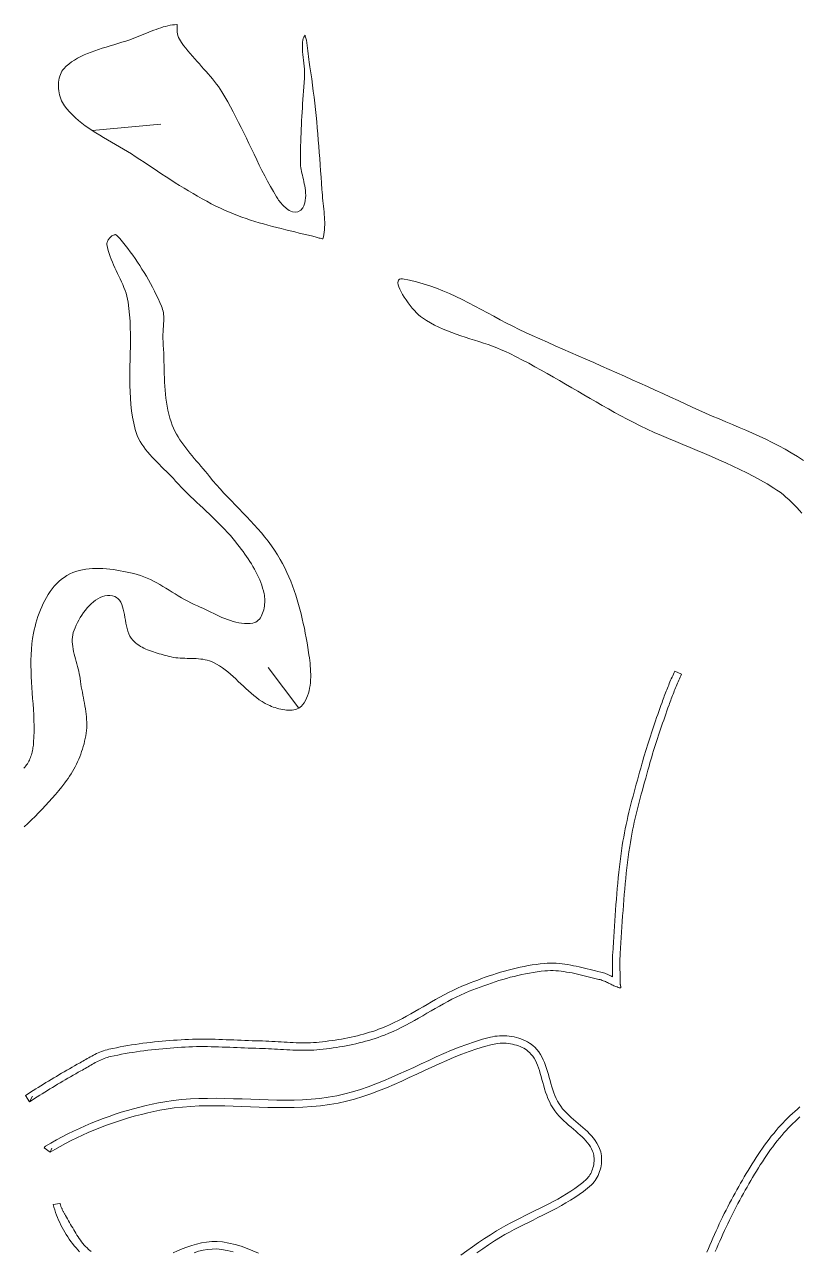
# Model space of a CAD drawing. Header units: inches. Extents: x -12 to 23, y -13.2 to 21.7.
# Drawn here: x -1.18 to 2.06, y 6.29 to 11.42 of the extents above; entities that cross this region are included whole.
import ezdxf

# ---------------------------------------------------------------- set-up
doc = ezdxf.new("R2010")
doc.units = ezdxf.units.IN
doc.header["$MEASUREMENT"] = 0
doc.layers.get('0').update_dxf_attribs({"lineweight": 0})

msp = doc.modelspace()

# ---------------------------------------------------------------- linework, layer by layer
at = {"color": 30, "linetype": 'Continuous', "lineweight": 0, "true_color": 0xff7e00}
for p, q in [((-0.8958, 10.9807), (-0.6093, 11.0082)), ((-0.0327, 8.5655), (-0.16, 8.735))]:
    msp.add_line(p, q, dxfattribs=at)
at = {"color": 7, "linetype": 'Continuous', "lineweight": 0}
msp.add_lwpolyline([(-1.0372, 11.1749), (-1.0373, 11.1659), (-1.0369, 11.1568), (-1.0359, 11.1477), (-1.0345, 11.1387), (-1.0326, 11.1299), (-1.0302, 11.1213), (-1.0274, 11.113), (-1.0242, 11.1052), (-1.0206, 11.0978), (-1.0167, 11.091), (-1.0124, 11.0847), (-1.0021, 11.0714), (-0.9909, 11.0586), (-0.9791, 11.0463), (-0.9666, 11.0344), (-0.9535, 11.023), (-0.9399, 11.012), (-0.9257, 11.0013), (-0.911, 10.9909), (-0.8959, 10.9807), (-0.8804, 10.9708), (-0.8646, 10.961), (-0.8485, 10.9513), (-0.8321, 10.9418), (-0.8157, 10.9322), (-0.7991, 10.9227), (-0.7824, 10.913), (-0.7657, 10.9033), (-0.7491, 10.8933), (-0.7326, 10.8832), (-0.7164, 10.8728), (-0.6976, 10.8605), (-0.6791, 10.8482), (-0.6605, 10.8359), (-0.642, 10.8236), (-0.6235, 10.8113), (-0.605, 10.7991), (-0.5865, 10.787), (-0.5679, 10.7749), (-0.5494, 10.763), (-0.5308, 10.7513), (-0.5121, 10.7397), (-0.4934, 10.7283), (-0.4746, 10.7171), (-0.4558, 10.7062), (-0.4368, 10.6955), (-0.4177, 10.6851), (-0.3985, 10.675), (-0.3792, 10.6653), (-0.3598, 10.6559), (-0.3402, 10.6468), (-0.323, 10.6393), (-0.3057, 10.6322), (-0.2882, 10.6254), (-0.2706, 10.6189), (-0.2527, 10.6127), (-0.2348, 10.6068), (-0.2167, 10.6011), (-0.1985, 10.5956), (-0.1801, 10.5903), (-0.1617, 10.5852), (-0.1432, 10.5802), (-0.1245, 10.5754), (-0.1058, 10.5707), (-0.0871, 10.5661), (-0.0682, 10.5615), (-0.0493, 10.557), (-0.0305, 10.5525), (-0.0115, 10.5479), (0.0074, 10.5434), (0.0265, 10.5387), (0.0308, 10.5376), (0.0353, 10.5364), (0.0398, 10.5351), (0.0442, 10.5338), (0.0485, 10.5326), (0.0528, 10.5314), (0.0569, 10.5303), (0.0609, 10.5294), (0.0645, 10.5286), (0.0678, 10.5281), (0.0683, 10.528), (0.0705, 10.537), (0.0723, 10.5466), (0.0737, 10.5564), (0.0747, 10.5664), (0.0754, 10.5766), (0.0757, 10.587), (0.0756, 10.5976), (0.0753, 10.6083), (0.0748, 10.6193), (0.074, 10.6303), (0.0731, 10.6415), (0.072, 10.6528), (0.0708, 10.6642), (0.0695, 10.6758), (0.0682, 10.6873), (0.067, 10.699), (0.0658, 10.7108), (0.0647, 10.7226), (0.0638, 10.7344), (0.0621, 10.7604), (0.0603, 10.7862), (0.0585, 10.8121), (0.0567, 10.8379), (0.0549, 10.8637), (0.0529, 10.8895), (0.051, 10.9152), (0.0489, 10.941), (0.0468, 10.9667), (0.0445, 10.9924), (0.0421, 11.018), (0.0396, 11.0436), (0.037, 11.0692), (0.0342, 11.0948), (0.0312, 11.1203), (0.0281, 11.1458), (0.0247, 11.1712), (0.0212, 11.1966), (0.0174, 11.222), (0.0134, 11.2476), (0.012, 11.2571), (0.0107, 11.2676), (0.0095, 11.2787), (0.0082, 11.2901), (0.007, 11.3019), (0.0057, 11.3138), (0.0043, 11.3255), (0.0027, 11.3371), (0.0009, 11.3481), (-0.001, 11.3584), (-0.0031, 11.3677), (-0.0054, 11.3758), (-0.0066, 11.3794), (-0.0093, 11.3757), (-0.0117, 11.371), (-0.0138, 11.3653), (-0.0155, 11.3585), (-0.0167, 11.3506), (-0.0173, 11.3417), (-0.0175, 11.332), (-0.0172, 11.3216), (-0.0165, 11.3105), (-0.0154, 11.299), (-0.0142, 11.2871), (-0.0129, 11.2749), (-0.0115, 11.2625), (-0.0103, 11.25), (-0.0093, 11.2373), (-0.0086, 11.2246), (-0.0085, 11.2119), (-0.009, 11.1997), (-0.0104, 11.1815), (-0.0117, 11.1638), (-0.013, 11.1462), (-0.0142, 11.1285), (-0.0154, 11.1108), (-0.0166, 11.0931), (-0.0177, 11.0755), (-0.0188, 11.0578), (-0.0198, 11.0402), (-0.0208, 11.0225), (-0.0217, 11.0049), (-0.0225, 10.9873), (-0.0233, 10.9697), (-0.0239, 10.952), (-0.0245, 10.9344), (-0.025, 10.9168), (-0.0254, 10.8993), (-0.0257, 10.8817), (-0.0258, 10.8641), (-0.0259, 10.847), (-0.0257, 10.8398), (-0.0251, 10.8328), (-0.0242, 10.8255), (-0.0229, 10.8179), (-0.0214, 10.8101), (-0.0196, 10.8021), (-0.0177, 10.7938), (-0.0157, 10.7854), (-0.0136, 10.7767), (-0.0115, 10.7678), (-0.0095, 10.7587), (-0.0077, 10.7494), (-0.0061, 10.7399), (-0.0049, 10.7302), (-0.0041, 10.7202), (-0.0039, 10.71), (-0.0043, 10.6996), (-0.0054, 10.689), (-0.0075, 10.6783), (-0.0109, 10.6665), (-0.0153, 10.6571), (-0.024, 10.6474), (-0.0361, 10.6411), (-0.0484, 10.6395), (-0.0584, 10.641), (-0.0664, 10.6437), (-0.0729, 10.6471), (-0.0786, 10.6507), (-0.0838, 10.6546), (-0.0887, 10.6587), (-0.0933, 10.663), (-0.0978, 10.6675), (-0.1021, 10.672), (-0.1062, 10.6766), (-0.1102, 10.6813), (-0.1139, 10.6859), (-0.1174, 10.6905), (-0.1206, 10.695), (-0.1236, 10.6994), (-0.1262, 10.7036), (-0.139, 10.7256), (-0.1514, 10.7476), (-0.1634, 10.7698), (-0.1751, 10.792), (-0.1865, 10.8144), (-0.1977, 10.8368), (-0.2087, 10.8592), (-0.2195, 10.8817), (-0.2303, 10.9041), (-0.241, 10.9265), (-0.2517, 10.9488), (-0.2624, 10.971), (-0.2732, 10.9932), (-0.2841, 11.0151), (-0.2952, 11.037), (-0.3064, 11.0586), (-0.3179, 11.0801), (-0.3297, 11.1013), (-0.3418, 11.1222), (-0.3542, 11.1428), (-0.3613, 11.1539), (-0.3687, 11.1648), (-0.3765, 11.1755), (-0.3847, 11.1861), (-0.3931, 11.1966), (-0.4018, 11.2071), (-0.4108, 11.2175), (-0.4199, 11.2279), (-0.4293, 11.2383), (-0.4387, 11.2488), (-0.4482, 11.2593), (-0.4578, 11.27), (-0.4674, 11.2807), (-0.477, 11.2916), (-0.4864, 11.3027), (-0.4958, 11.314), (-0.505, 11.3255), (-0.514, 11.3373), (-0.5228, 11.3495), (-0.5319, 11.3629), (-0.5357, 11.3699), (-0.5385, 11.3778), (-0.5402, 11.3853), (-0.541, 11.3923), (-0.5414, 11.3989), (-0.5415, 11.4051), (-0.5413, 11.4109), (-0.541, 11.4164), (-0.5407, 11.4215), (-0.5406, 11.4243), (-0.5426, 11.4243), (-0.5519, 11.4237), (-0.5612, 11.4226), (-0.5706, 11.4211), (-0.5801, 11.4191), (-0.5898, 11.4168), (-0.5995, 11.4141), (-0.6093, 11.4111), (-0.6192, 11.4078), (-0.6291, 11.4042), (-0.6392, 11.4004), (-0.6493, 11.3964), (-0.6595, 11.3923), (-0.6698, 11.388), (-0.6802, 11.3837), (-0.6906, 11.3794), (-0.7011, 11.3751), (-0.7117, 11.3709), (-0.7224, 11.3667), (-0.7388, 11.3608), (-0.7554, 11.3552), (-0.772, 11.3499), (-0.7887, 11.3448), (-0.8053, 11.3399), (-0.8218, 11.335), (-0.8382, 11.3301), (-0.8544, 11.3251), (-0.8703, 11.32), (-0.8859, 11.3148), (-0.9012, 11.3092), (-0.9161, 11.3034), (-0.9305, 11.2972), (-0.9443, 11.2906), (-0.9577, 11.2835), (-0.9704, 11.276), (-0.9825, 11.2678), (-0.9939, 11.2591), (-1.0046, 11.2497), (-1.0146, 11.2397), (-1.0189, 11.2345), (-1.0227, 11.2288), (-1.0262, 11.2226), (-1.0292, 11.2157), (-1.0318, 11.2084), (-1.0339, 11.2005), (-1.0355, 11.1923), (-1.0366, 11.1837), (-1.0372, 11.1749)], close=True, dxfattribs=at)
at = {"color": 7, "linetype": 'Continuous', "lineweight": 0, "flags": 128}
for points in [[(-1.1802, 8.0687), (-1.165, 8.0832), (-1.1499, 8.0978), (-1.135, 8.1125), (-1.1202, 8.1274), (-1.1057, 8.1425), (-1.0913, 8.1578), (-1.0772, 8.1732), (-1.0633, 8.1889), (-1.0496, 8.2047), (-1.0362, 8.2208), (-1.0231, 8.2371), (-1.0102, 8.2536), (-1.0035, 8.2626), (-0.9969, 8.2719), (-0.9906, 8.2813), (-0.9845, 8.2909), (-0.9786, 8.3007), (-0.973, 8.3106), (-0.9676, 8.3206), (-0.9624, 8.3308), (-0.9575, 8.3412), (-0.9528, 8.3516), (-0.9484, 8.3622), (-0.9442, 8.3729), (-0.9404, 8.3836), (-0.9368, 8.3944), (-0.9335, 8.4054), (-0.9305, 8.4163), (-0.9278, 8.4274), (-0.9254, 8.4384), (-0.9233, 8.4495), (-0.9215, 8.4607), (-0.9201, 8.472), (-0.9193, 8.4834), (-0.9189, 8.4948), (-0.919, 8.5062), (-0.9195, 8.5176), (-0.9204, 8.529), (-0.9216, 8.5404), (-0.9231, 8.5518), (-0.9248, 8.5633), (-0.9267, 8.5747), (-0.9287, 8.5861), (-0.9309, 8.5975), (-0.9331, 8.609), (-0.9353, 8.6204), (-0.9375, 8.6318), (-0.9397, 8.6433), (-0.9417, 8.6547), (-0.9436, 8.6661), (-0.9454, 8.6775), (-0.9468, 8.6889), (-0.9483, 8.6991), (-0.9501, 8.7093), (-0.9524, 8.7196), (-0.9549, 8.7299), (-0.9576, 8.7402), (-0.9605, 8.7506), (-0.9634, 8.7609), (-0.9663, 8.7713), (-0.9691, 8.7816), (-0.9718, 8.7919), (-0.9742, 8.8022), (-0.9763, 8.8124), (-0.9779, 8.8226), (-0.9791, 8.8328), (-0.9798, 8.8428), (-0.9798, 8.8528), (-0.9792, 8.8627), (-0.9777, 8.8725), (-0.9754, 8.8822), (-0.9722, 8.8918), (-0.968, 8.902), (-0.9633, 8.9124), (-0.958, 8.923), (-0.9523, 8.9336), (-0.946, 8.9442), (-0.9394, 8.9546), (-0.9323, 8.9649), (-0.9248, 8.9748), (-0.9169, 8.9843), (-0.9086, 8.9933), (-0.9001, 9.0017), (-0.8912, 9.0094), (-0.882, 9.0164), (-0.8726, 9.0225), (-0.8629, 9.0276), (-0.853, 9.0317), (-0.8429, 9.0346), (-0.8326, 9.0362), (-0.8221, 9.0366), (-0.8116, 9.0355), (-0.8022, 9.0329), (-0.7942, 9.0288), (-0.7873, 9.0233), (-0.7815, 9.0165), (-0.7766, 9.0085), (-0.7725, 8.9996), (-0.7691, 8.9898), (-0.7662, 8.9794), (-0.7638, 8.9683), (-0.7616, 8.9568), (-0.7595, 8.9451), (-0.7575, 8.9331), (-0.7554, 8.9212), (-0.7531, 8.9095), (-0.7504, 8.8979), (-0.7472, 8.8869), (-0.7434, 8.8763), (-0.7389, 8.8665), (-0.7335, 8.8575), (-0.727, 8.8495), (-0.7212, 8.8436), (-0.715, 8.8382), (-0.7086, 8.8331), (-0.7018, 8.8283), (-0.6948, 8.8239), (-0.6876, 8.8198), (-0.6802, 8.816), (-0.6725, 8.8124), (-0.6648, 8.8091), (-0.6568, 8.806), (-0.6488, 8.8031), (-0.6407, 8.8004), (-0.6325, 8.7978), (-0.6242, 8.7953), (-0.6159, 8.793), (-0.6076, 8.7907), (-0.5994, 8.7885), (-0.5911, 8.7863), (-0.583, 8.7841), (-0.5749, 8.7819), (-0.5658, 8.7797), (-0.5565, 8.7779), (-0.5472, 8.7765), (-0.5378, 8.7755), (-0.5283, 8.7748), (-0.5187, 8.7743), (-0.5092, 8.774), (-0.4996, 8.7737), (-0.49, 8.7735), (-0.4804, 8.7733), (-0.4708, 8.773), (-0.4613, 8.7726), (-0.4518, 8.7719), (-0.4425, 8.771), (-0.4332, 8.7698), (-0.4241, 8.7681), (-0.415, 8.7661), (-0.4062, 8.7635), (-0.3975, 8.7603), (-0.3889, 8.7565), (-0.3762, 8.7498), (-0.3639, 8.7424), (-0.3519, 8.7343), (-0.3403, 8.7258), (-0.329, 8.7167), (-0.3179, 8.7073), (-0.307, 8.6976), (-0.2962, 8.6877), (-0.2856, 8.6776), (-0.275, 8.6674), (-0.2644, 8.6573), (-0.2537, 8.6472), (-0.2429, 8.6373), (-0.232, 8.6277), (-0.2209, 8.6183), (-0.2095, 8.6094), (-0.1979, 8.6009), (-0.1859, 8.5929), (-0.1735, 8.5856), (-0.1607, 8.579), (-0.154, 8.576), (-0.147, 8.573), (-0.1396, 8.5701), (-0.132, 8.5675), (-0.1241, 8.565), (-0.1161, 8.5627), (-0.108, 8.5608), (-0.0998, 8.5592), (-0.0917, 8.5579), (-0.0836, 8.557), (-0.0756, 8.5566), (-0.0677, 8.5567), (-0.0601, 8.5572), (-0.0527, 8.5584), (-0.0457, 8.5601), (-0.039, 8.5625), (-0.0327, 8.5655), (-0.0269, 8.5692), (-0.0217, 8.5737), (-0.017, 8.579), (-0.0106, 8.588), (-0.0051, 8.5974), (-0.0002, 8.6072), (0.004, 8.6173), (0.0075, 8.6278), (0.0104, 8.6385), (0.0128, 8.6495), (0.0146, 8.6606), (0.0159, 8.672), (0.0167, 8.6835), (0.0172, 8.6951), (0.0172, 8.7068), (0.0169, 8.7185), (0.0163, 8.7302), (0.0154, 8.7419), (0.0143, 8.7536), (0.013, 8.7651), (0.0116, 8.7765), (0.01, 8.7878), (0.0084, 8.7988), (0.0052, 8.8189), (0.0019, 8.839), (-0.0017, 8.8592), (-0.0054, 8.8793), (-0.0094, 8.8995), (-0.0137, 8.9195), (-0.0182, 8.9396), (-0.023, 8.9595), (-0.0281, 8.9794), (-0.0335, 8.9992), (-0.0393, 9.0188), (-0.0455, 9.0383), (-0.052, 9.0577), (-0.059, 9.0769), (-0.0663, 9.0959), (-0.0741, 9.1147), (-0.0823, 9.1333), (-0.0911, 9.1517), (-0.1003, 9.1698), (-0.11, 9.1876), (-0.1215, 9.2072), (-0.1338, 9.2263), (-0.1468, 9.2449), (-0.1603, 9.2631), (-0.1744, 9.2809), (-0.1889, 9.2984), (-0.2038, 9.3156), (-0.2191, 9.3325), (-0.2347, 9.3493), (-0.2504, 9.3659), (-0.2664, 9.3825), (-0.2824, 9.3989), (-0.2984, 9.4154), (-0.3144, 9.4319), (-0.3302, 9.4485), (-0.3459, 9.4652), (-0.3614, 9.4821), (-0.3766, 9.4992), (-0.3914, 9.5165), (-0.4058, 9.5342), (-0.4146, 9.5451), (-0.4236, 9.5559), (-0.4327, 9.5667), (-0.4419, 9.5775), (-0.4511, 9.5882), (-0.4603, 9.599), (-0.4695, 9.6098), (-0.4787, 9.6207), (-0.4877, 9.6316), (-0.4965, 9.6427), (-0.5051, 9.6538), (-0.5135, 9.6651), (-0.5216, 9.6765), (-0.5294, 9.6881), (-0.5367, 9.6999), (-0.5437, 9.7119), (-0.5502, 9.7242), (-0.5562, 9.7366), (-0.5616, 9.7494), (-0.5664, 9.7624), (-0.5716, 9.7786), (-0.5761, 9.7949), (-0.5799, 9.8113), (-0.5832, 9.8279), (-0.5859, 9.8446), (-0.5882, 9.8614), (-0.59, 9.8783), (-0.5915, 9.8952), (-0.5927, 9.9123), (-0.5936, 9.9294), (-0.5943, 9.9465), (-0.5949, 9.9636), (-0.5954, 9.9808), (-0.5958, 9.998), (-0.5962, 10.0152), (-0.5967, 10.0323), (-0.5973, 10.0495), (-0.598, 10.0666), (-0.599, 10.0836), (-0.6003, 10.1006), (-0.6007, 10.1079), (-0.6009, 10.1152), (-0.6008, 10.1226), (-0.6006, 10.1301), (-0.6002, 10.1375), (-0.5997, 10.145), (-0.5992, 10.1525), (-0.5986, 10.16), (-0.5981, 10.1675), (-0.5976, 10.1749), (-0.5973, 10.1824), (-0.5971, 10.1897), (-0.5972, 10.1971), (-0.5974, 10.2044), (-0.598, 10.2116), (-0.5989, 10.2187), (-0.6001, 10.2258), (-0.6018, 10.2328), (-0.6039, 10.2396), (-0.6066, 10.2464), (-0.6137, 10.2624), (-0.621, 10.2783), (-0.6286, 10.2941), (-0.6364, 10.3098), (-0.6444, 10.3254), (-0.6527, 10.3409), (-0.6612, 10.3563), (-0.6699, 10.3715), (-0.6789, 10.3867), (-0.6881, 10.4017), (-0.6975, 10.4165), (-0.7071, 10.4312), (-0.717, 10.4457), (-0.7271, 10.4601), (-0.7375, 10.4742), (-0.748, 10.4882), (-0.7588, 10.502), (-0.7698, 10.5156), (-0.7811, 10.529), (-0.7926, 10.5422), (-0.7946, 10.544), (-0.7969, 10.5451), (-0.7994, 10.5456), (-0.8021, 10.5455), (-0.8049, 10.5449), (-0.8078, 10.5438), (-0.8108, 10.5423), (-0.8138, 10.5404), (-0.8167, 10.5381), (-0.8196, 10.5356), (-0.8223, 10.5328), (-0.8249, 10.5298), (-0.8273, 10.5266), (-0.8294, 10.5233), (-0.8313, 10.52), (-0.8328, 10.5167), (-0.834, 10.5134), (-0.8347, 10.5102), (-0.835, 10.5071), (-0.8348, 10.5042), (-0.8324, 10.4916), (-0.8293, 10.4792), (-0.8256, 10.467), (-0.8214, 10.4548), (-0.8168, 10.4428), (-0.8119, 10.4309), (-0.8067, 10.4191), (-0.8012, 10.4073), (-0.7957, 10.3955), (-0.79, 10.3838), (-0.7844, 10.3721), (-0.7789, 10.3603), (-0.7735, 10.3485), (-0.7683, 10.3367), (-0.7634, 10.3247), (-0.7589, 10.3127), (-0.7549, 10.3006), (-0.7513, 10.2883), (-0.7484, 10.2759), (-0.7461, 10.2633), (-0.7425, 10.2369), (-0.7399, 10.2103), (-0.7381, 10.1837), (-0.737, 10.1569), (-0.7365, 10.1301), (-0.7364, 10.1032), (-0.7367, 10.0763), (-0.7372, 10.0494), (-0.7378, 10.0225), (-0.7383, 9.9956), (-0.7387, 9.9687), (-0.7389, 9.9418), (-0.7386, 9.915), (-0.7379, 9.8883), (-0.7366, 9.8617), (-0.7345, 9.8352), (-0.7316, 9.8089), (-0.7277, 9.7827), (-0.7227, 9.7566), (-0.7165, 9.7307), (-0.7125, 9.7177), (-0.7077, 9.7051), (-0.7021, 9.6929), (-0.6957, 9.681), (-0.6887, 9.6694), (-0.6811, 9.6581), (-0.673, 9.6471), (-0.6644, 9.6364), (-0.6553, 9.6258), (-0.646, 9.6154), (-0.6363, 9.6052), (-0.6264, 9.5951), (-0.6164, 9.5851), (-0.6063, 9.5751), (-0.5962, 9.5652), (-0.5861, 9.5553), (-0.5761, 9.5454), (-0.5663, 9.5354), (-0.5567, 9.5254), (-0.5474, 9.5152), (-0.5353, 9.5019), (-0.523, 9.4889), (-0.5105, 9.4761), (-0.4978, 9.4634), (-0.4849, 9.4508), (-0.4719, 9.4384), (-0.4589, 9.426), (-0.4458, 9.4137), (-0.4326, 9.4015), (-0.4195, 9.3892), (-0.4064, 9.3768), (-0.3934, 9.3644), (-0.3805, 9.3519), (-0.3678, 9.3393), (-0.3552, 9.3266), (-0.3428, 9.3136), (-0.3306, 9.3005), (-0.3188, 9.2871), (-0.3072, 9.2734), (-0.2959, 9.2595), (-0.2884, 9.2498), (-0.2808, 9.2399), (-0.2733, 9.23), (-0.2658, 9.22), (-0.2585, 9.2099), (-0.2513, 9.1996), (-0.2442, 9.1893), (-0.2373, 9.1788), (-0.2306, 9.1683), (-0.2242, 9.1576), (-0.218, 9.1468), (-0.212, 9.1359), (-0.2064, 9.1248), (-0.2011, 9.1137), (-0.1962, 9.1024), (-0.1916, 9.091), (-0.1874, 9.0794), (-0.1837, 9.0677), (-0.1804, 9.0559), (-0.1776, 9.0439), (-0.1764, 9.0373), (-0.1755, 9.0303), (-0.175, 9.023), (-0.1748, 9.0155), (-0.175, 9.0079), (-0.1755, 9.0001), (-0.1764, 8.9923), (-0.1777, 8.9846), (-0.1793, 8.977), (-0.1813, 8.9696), (-0.1837, 8.9624), (-0.1865, 8.9556), (-0.1898, 8.9492), (-0.1934, 8.9432), (-0.1974, 8.9378), (-0.2019, 8.933), (-0.2068, 8.9289), (-0.2121, 8.9255), (-0.2179, 8.923), (-0.2241, 8.9214), (-0.236, 8.9197), (-0.248, 8.919), (-0.2599, 8.9192), (-0.2717, 8.9203), (-0.2835, 8.9221), (-0.2953, 8.9246), (-0.3071, 8.9277), (-0.3188, 8.9314), (-0.3305, 8.9356), (-0.3422, 8.9402), (-0.3538, 8.9451), (-0.3653, 8.9503), (-0.3769, 8.9557), (-0.3884, 8.9612), (-0.3999, 8.9668), (-0.4113, 8.9724), (-0.4227, 8.9779), (-0.434, 8.9833), (-0.4453, 8.9884), (-0.4566, 8.9932), (-0.4702, 8.9992), (-0.4837, 9.0057), (-0.4971, 9.0126), (-0.5102, 9.0198), (-0.5233, 9.0273), (-0.5363, 9.035), (-0.5492, 9.0429), (-0.5621, 9.0508), (-0.5749, 9.0588), (-0.5878, 9.0667), (-0.6007, 9.0745), (-0.6137, 9.0821), (-0.6267, 9.0895), (-0.6399, 9.0965), (-0.6532, 9.1032), (-0.6667, 9.1094), (-0.6804, 9.1151), (-0.6943, 9.1202), (-0.7084, 9.1247), (-0.7228, 9.1285), (-0.7365, 9.1316), (-0.7505, 9.1346), (-0.7646, 9.1375), (-0.779, 9.1403), (-0.7934, 9.1427), (-0.8079, 9.1449), (-0.8225, 9.1468), (-0.8371, 9.1483), (-0.8517, 9.1494), (-0.8663, 9.15), (-0.8808, 9.1501), (-0.8952, 9.1496), (-0.9094, 9.1486), (-0.9234, 9.1468), (-0.9372, 9.1444), (-0.9508, 9.1412), (-0.964, 9.1372), (-0.977, 9.1324), (-0.9896, 9.1267), (-1.0018, 9.12), (-1.0134, 9.1125), (-1.0246, 9.1042), (-1.0351, 9.0952), (-1.0451, 9.0855), (-1.0546, 9.0751), (-1.0636, 9.0642), (-1.0721, 9.0528), (-1.0801, 9.0409), (-1.0876, 9.0286), (-1.0946, 9.0159), (-1.1011, 9.0028), (-1.1072, 8.9895), (-1.1129, 8.976), (-1.1182, 8.9623), (-1.123, 8.9485), (-1.1274, 8.9345), (-1.1314, 8.9206), (-1.1351, 8.9067), (-1.1383, 8.8928), (-1.1412, 8.8791), (-1.1452, 8.8567), (-1.1482, 8.8342), (-1.1503, 8.8116), (-1.1517, 8.7889), (-1.1523, 8.7662), (-1.1524, 8.7434), (-1.1519, 8.7206), (-1.151, 8.6977), (-1.1498, 8.6748), (-1.1484, 8.6518), (-1.1468, 8.6289), (-1.1452, 8.6059), (-1.1436, 8.5829), (-1.1421, 8.56), (-1.1409, 8.537), (-1.14, 8.5141), (-1.1394, 8.4912), (-1.1394, 8.4683), (-1.14, 8.4454), (-1.1412, 8.4226), (-1.1417, 8.4169), (-1.1423, 8.4111), (-1.1431, 8.4053), (-1.1439, 8.3994), (-1.145, 8.3936), (-1.1461, 8.3878), (-1.1475, 8.382), (-1.149, 8.3762), (-1.1506, 8.3705), (-1.1525, 8.3648), (-1.1545, 8.3593), (-1.1567, 8.3538), (-1.159, 8.3484), (-1.1616, 8.3432), (-1.1644, 8.3381), (-1.1674, 8.3331), (-1.1705, 8.3283), (-1.1739, 8.3236), (-1.1776, 8.3191), (-1.1814, 8.3149)], [(2.077, 9.6013), (2.0518, 9.6177), (2.026, 9.6334), (1.9999, 9.6484), (1.9734, 9.6628), (1.9465, 9.6766), (1.9193, 9.6899), (1.8918, 9.7029), (1.8641, 9.7154), (1.8363, 9.7277), (1.8083, 9.7398), (1.7802, 9.7517), (1.7521, 9.7635), (1.724, 9.7753), (1.6959, 9.7872), (1.6679, 9.7991), (1.64, 9.8113), (1.6123, 9.8237), (1.5849, 9.8364), (1.553, 9.8514), (1.5211, 9.8662), (1.4891, 9.8809), (1.4572, 9.8956), (1.4251, 9.9102), (1.3931, 9.9247), (1.361, 9.9391), (1.3288, 9.9534), (1.2967, 9.9677), (1.2645, 9.982), (1.2323, 9.9962), (1.2001, 10.0104), (1.1679, 10.0246), (1.1357, 10.0387), (1.1035, 10.0529), (1.0712, 10.067), (1.039, 10.0812), (1.0068, 10.0954), (0.9746, 10.1096), (0.9424, 10.1238), (0.9155, 10.1361), (0.8888, 10.149), (0.8622, 10.1623), (0.8357, 10.176), (0.8093, 10.19), (0.7829, 10.2042), (0.7566, 10.2184), (0.7302, 10.2326), (0.7038, 10.2466), (0.6773, 10.2604), (0.6507, 10.2738), (0.624, 10.2867), (0.5971, 10.299), (0.57, 10.3107), (0.5426, 10.3216), (0.515, 10.3316), (0.4872, 10.3406), (0.4589, 10.3485), (0.4304, 10.3551), (0.4014, 10.3605), (0.3935, 10.3609), (0.3878, 10.3592), (0.384, 10.3557), (0.3821, 10.3506), (0.3819, 10.344), (0.3833, 10.3361), (0.3861, 10.3271), (0.3902, 10.3173), (0.3954, 10.3067), (0.4015, 10.2956), (0.4085, 10.2841), (0.4162, 10.2726), (0.4244, 10.261), (0.433, 10.2497), (0.4418, 10.2388), (0.4507, 10.2285), (0.4596, 10.2191), (0.4683, 10.2106), (0.4766, 10.2032), (0.4844, 10.1972), (0.5008, 10.1864), (0.5177, 10.1764), (0.5349, 10.1671), (0.5526, 10.1585), (0.5705, 10.1505), (0.5887, 10.1429), (0.6071, 10.1359), (0.6258, 10.1291), (0.6445, 10.1227), (0.6635, 10.1165), (0.6824, 10.1103), (0.7014, 10.1043), (0.7204, 10.0982), (0.7394, 10.092), (0.7583, 10.0856), (0.777, 10.079), (0.7956, 10.072), (0.814, 10.0646), (0.8321, 10.0567), (0.85, 10.0483), (0.8763, 10.035), (0.9025, 10.0214), (0.9286, 10.0075), (0.9545, 9.9934), (0.9803, 9.9791), (1.006, 9.9646), (1.0316, 9.9499), (1.0572, 9.9351), (1.0827, 9.9202), (1.1082, 9.9053), (1.1337, 9.8904), (1.1591, 9.8755), (1.1847, 9.8606), (1.2102, 9.8458), (1.2359, 9.8312), (1.2616, 9.8167), (1.2874, 9.8024), (1.3133, 9.7883), (1.3394, 9.7744), (1.3656, 9.7609), (1.3946, 9.7464), (1.4239, 9.7324), (1.4534, 9.7189), (1.4831, 9.7057), (1.513, 9.6928), (1.5429, 9.6801), (1.5729, 9.6675), (1.603, 9.655), (1.633, 9.6425), (1.663, 9.63), (1.693, 9.6173), (1.7228, 9.6044), (1.7525, 9.5913), (1.782, 9.5778), (1.8113, 9.564), (1.8403, 9.5496), (1.869, 9.5347), (1.8974, 9.5192), (1.9255, 9.5031), (1.9531, 9.4861), (1.9663, 9.4774), (1.9791, 9.4682), (1.9916, 9.4585), (2.0038, 9.4484), (2.0156, 9.4379), (2.0271, 9.4271), (2.0384, 9.4159), (2.0494, 9.4044), (2.0602, 9.3926), (2.0707, 9.3805)]]:
    msp.add_lwpolyline(points, dxfattribs=at)
at = {"color": 7, "linetype": 'Continuous', "lineweight": 0}
for points in [[(-1.1579, 6.9194), (-1.1474, 6.9262), (-1.1368, 6.9329), (-1.1263, 6.9397), (-1.1157, 6.9464), (-1.1051, 6.9531), (-1.0944, 6.9597), (-1.0838, 6.9663), (-1.0731, 6.9729), (-1.0624, 6.9794), (-1.0517, 6.9859), (-1.041, 6.9923), (-1.0302, 6.9988), (-1.0194, 7.0051), (-1.0086, 7.0115), (-0.9978, 7.0178), (-0.9869, 7.0241), (-0.9761, 7.0303), (-0.9652, 7.0365), (-0.9543, 7.0427), (-0.9433, 7.0488), (-0.9374, 7.0522), (-0.9314, 7.0556), (-0.9254, 7.0591), (-0.9194, 7.0626), (-0.9134, 7.0661), (-0.9074, 7.0696), (-0.9014, 7.073), (-0.8953, 7.0765), (-0.8893, 7.0798), (-0.8832, 7.0831), (-0.877, 7.0863), (-0.8709, 7.0894), (-0.8647, 7.0924), (-0.8584, 7.0952), (-0.8521, 7.0979), (-0.8457, 7.1004), (-0.8393, 7.1027), (-0.8327, 7.1048), (-0.8262, 7.1067), (-0.8195, 7.1083), (-0.8041, 7.1117), (-0.7887, 7.1149), (-0.7733, 7.118), (-0.7578, 7.1208), (-0.7423, 7.1236), (-0.7268, 7.1261), (-0.7112, 7.1285), (-0.6956, 7.1307), (-0.68, 7.1328), (-0.6643, 7.1348), (-0.6487, 7.1366), (-0.633, 7.1384), (-0.6173, 7.1399), (-0.6016, 7.1414), (-0.5859, 7.1428), (-0.5702, 7.144), (-0.5545, 7.1452), (-0.5388, 7.1463), (-0.523, 7.1473), (-0.5073, 7.1482), (-0.4918, 7.1489), (-0.4764, 7.1495), (-0.4609, 7.1498), (-0.4454, 7.15), (-0.4299, 7.15), (-0.4144, 7.1499), (-0.3989, 7.1496), (-0.3834, 7.1493), (-0.3679, 7.1488), (-0.3524, 7.1483), (-0.3369, 7.1477), (-0.3214, 7.1471), (-0.3059, 7.1464), (-0.2904, 7.1458), (-0.2748, 7.1451), (-0.2593, 7.1445), (-0.2438, 7.144), (-0.2283, 7.1434), (-0.2128, 7.143), (-0.1973, 7.1427), (-0.1847, 7.1424), (-0.172, 7.1419), (-0.1593, 7.1414), (-0.1466, 7.1407), (-0.134, 7.14), (-0.1213, 7.1392), (-0.1086, 7.1384), (-0.0959, 7.1377), (-0.0832, 7.1369), (-0.0705, 7.1363), (-0.0579, 7.1357), (-0.0452, 7.1352), (-0.0325, 7.1348), (-0.0199, 7.1345), (-0.0072, 7.1345), (0.0054, 7.1346), (0.0181, 7.135), (0.0307, 7.1356), (0.0433, 7.1365), (0.0559, 7.1377), (0.0696, 7.1392), (0.0833, 7.1409), (0.0971, 7.1426), (0.1108, 7.1445), (0.1245, 7.1465), (0.1381, 7.1487), (0.1518, 7.1511), (0.1654, 7.1535), (0.179, 7.1562), (0.1926, 7.159), (0.2061, 7.162), (0.2196, 7.1652), (0.233, 7.1686), (0.2464, 7.1722), (0.2596, 7.176), (0.2729, 7.18), (0.286, 7.1842), (0.2991, 7.1886), (0.3121, 7.1933), (0.325, 7.1981), (0.3435, 7.2057), (0.3617, 7.2137), (0.3798, 7.2222), (0.3977, 7.2311), (0.4154, 7.2403), (0.433, 7.2497), (0.4506, 7.2595), (0.468, 7.2693), (0.4854, 7.2793), (0.5027, 7.2894), (0.5201, 7.2994), (0.5374, 7.3095), (0.5549, 7.3194), (0.5724, 7.3291), (0.5899, 7.3387), (0.6077, 7.348), (0.6255, 7.357), (0.6435, 7.3655), (0.6618, 7.3737), (0.6802, 7.3814), (0.6954, 7.3874), (0.7107, 7.3934), (0.7261, 7.3992), (0.7415, 7.4048), (0.757, 7.4104), (0.7726, 7.4158), (0.7882, 7.421), (0.8039, 7.426), (0.8196, 7.4308), (0.8354, 7.4354), (0.8513, 7.4398), (0.8672, 7.4439), (0.8831, 7.4478), (0.8991, 7.4514), (0.9152, 7.4548), (0.9313, 7.4578), (0.9474, 7.4605), (0.9636, 7.4629), (0.9799, 7.4649), (0.9961, 7.4666), (1.0075, 7.4674), (1.0189, 7.4678), (1.0303, 7.4677), (1.0416, 7.4672), (1.053, 7.4664), (1.0643, 7.4652), (1.0757, 7.4638), (1.087, 7.462), (1.0983, 7.46), (1.1096, 7.4579), (1.121, 7.4555), (1.1322, 7.453), (1.1435, 7.4504), (1.1548, 7.4476), (1.166, 7.4449), (1.1772, 7.4421), (1.1885, 7.4393), (1.1997, 7.4366), (1.2108, 7.4339), (1.222, 7.4313), (1.2267, 7.4301), (1.2313, 7.4288), (1.2358, 7.4272), (1.2403, 7.4255), (1.2448, 7.4237), (1.2492, 7.4217), (1.2536, 7.4197), (1.258, 7.4176), (1.2624, 7.4154), (1.2667, 7.4133), (1.2711, 7.4111), (1.2754, 7.4089), (1.2798, 7.4069), (1.2842, 7.4048), (1.2887, 7.4029), (1.2931, 7.4011), (1.2976, 7.3994), (1.3022, 7.3979), (1.3068, 7.3965), (1.3115, 7.3954), (1.3122, 7.3953), (1.3128, 7.3954), (1.3132, 7.3957), (1.3135, 7.3961), (1.3137, 7.3967), (1.3138, 7.3974), (1.3138, 7.3982), (1.3137, 7.3991), (1.3135, 7.4001), (1.3133, 7.4012), (1.3131, 7.4023), (1.3128, 7.4034), (1.3125, 7.4046), (1.3122, 7.4057), (1.3119, 7.4069), (1.3116, 7.408), (1.3114, 7.4091), (1.3112, 7.4101), (1.3111, 7.4111), (1.3111, 7.412), (1.311, 7.4183), (1.3109, 7.4247), (1.3108, 7.4311), (1.3107, 7.4374), (1.3105, 7.4438), (1.3104, 7.4502), (1.3102, 7.4565), (1.3101, 7.4629), (1.3099, 7.4693), (1.3098, 7.4757), (1.3097, 7.482), (1.3096, 7.4884), (1.3096, 7.4948), (1.3096, 7.5011), (1.3097, 7.5075), (1.3098, 7.5138), (1.3099, 7.5202), (1.3102, 7.5266), (1.3105, 7.5329), (1.3109, 7.5393), (1.3124, 7.5617), (1.3139, 7.5841), (1.3154, 7.6066), (1.3168, 7.629), (1.3183, 7.6515), (1.3197, 7.6739), (1.3212, 7.6963), (1.3228, 7.7188), (1.3244, 7.7412), (1.3261, 7.7636), (1.3279, 7.7861), (1.3298, 7.8085), (1.3319, 7.8308), (1.334, 7.8532), (1.3363, 7.8756), (1.3388, 7.8979), (1.3415, 7.9202), (1.3443, 7.9425), (1.3474, 7.9647), (1.3507, 7.987), (1.3534, 8.004), (1.3564, 8.0211), (1.3595, 8.0381), (1.3629, 8.055), (1.3664, 8.072), (1.37, 8.0889), (1.3739, 8.1057), (1.3778, 8.1226), (1.3819, 8.1394), (1.3861, 8.1562), (1.3904, 8.1729), (1.3947, 8.1897), (1.3992, 8.2064), (1.4037, 8.2231), (1.4083, 8.2399), (1.4129, 8.2565), (1.4175, 8.2732), (1.4222, 8.2899), (1.4268, 8.3066), (1.4314, 8.3232), (1.4351, 8.3362), (1.4388, 8.3491), (1.4426, 8.362), (1.4465, 8.3749), (1.4504, 8.3878), (1.4544, 8.4006), (1.4585, 8.4134), (1.4626, 8.4263), (1.4668, 8.439), (1.4711, 8.4518), (1.4753, 8.4646), (1.4796, 8.4773), (1.484, 8.4901), (1.4884, 8.5028), (1.4928, 8.5155), (1.4972, 8.5282), (1.5017, 8.5409), (1.5062, 8.5536), (1.5106, 8.5663), (1.5151, 8.579), (1.5175, 8.5856), (1.5198, 8.5921), (1.5222, 8.5986), (1.5246, 8.6051), (1.5271, 8.6116), (1.5296, 8.6181), (1.5321, 8.6246), (1.5346, 8.631), (1.5372, 8.6375), (1.5398, 8.6439), (1.5424, 8.6503), (1.5451, 8.6567), (1.5478, 8.6631), (1.5505, 8.6695), (1.5533, 8.6759), (1.5561, 8.6822), (1.5589, 8.6886), (1.5617, 8.6949), (1.5646, 8.7012), (1.5675, 8.7075), (1.5391, 8.7206), (1.5362, 8.7142), (1.5332, 8.7078), (1.5303, 8.7013), (1.5275, 8.6948), (1.5246, 8.6884), (1.5218, 8.6818), (1.519, 8.6753), (1.5163, 8.6688), (1.5136, 8.6622), (1.5109, 8.6557), (1.5082, 8.6491), (1.5056, 8.6425), (1.503, 8.6359), (1.5004, 8.6293), (1.4979, 8.6227), (1.4954, 8.6161), (1.4929, 8.6094), (1.4905, 8.6028), (1.488, 8.5961), (1.4857, 8.5895), (1.4812, 8.5767), (1.4767, 8.564), (1.4722, 8.5513), (1.4677, 8.5386), (1.4633, 8.5258), (1.4588, 8.513), (1.4544, 8.5002), (1.4501, 8.4874), (1.4457, 8.4746), (1.4414, 8.4617), (1.4371, 8.4488), (1.4329, 8.4359), (1.4288, 8.423), (1.4246, 8.41), (1.4206, 8.397), (1.4166, 8.384), (1.4127, 8.3709), (1.4088, 8.3578), (1.405, 8.3447), (1.4014, 8.3316), (1.3967, 8.315), (1.3921, 8.2983), (1.3874, 8.2816), (1.3828, 8.2649), (1.3781, 8.2481), (1.3736, 8.2313), (1.369, 8.2145), (1.3645, 8.1977), (1.3601, 8.1808), (1.3558, 8.1638), (1.3515, 8.1468), (1.3474, 8.1298), (1.3434, 8.1127), (1.3395, 8.0956), (1.3358, 8.0784), (1.3322, 8.0612), (1.3288, 8.0439), (1.3256, 8.0266), (1.3226, 8.0092), (1.3198, 7.9917), (1.3165, 7.9692), (1.3134, 7.9466), (1.3105, 7.924), (1.3078, 7.9015), (1.3053, 7.8789), (1.3029, 7.8563), (1.3007, 7.8338), (1.2987, 7.8112), (1.2968, 7.7886), (1.295, 7.7661), (1.2933, 7.7435), (1.2916, 7.721), (1.2901, 7.6985), (1.2886, 7.676), (1.2871, 7.6535), (1.2856, 7.631), (1.2842, 7.6086), (1.2827, 7.5862), (1.2812, 7.5638), (1.2797, 7.5413), (1.2793, 7.5347), (1.279, 7.5279), (1.2787, 7.5212), (1.2785, 7.5145), (1.2784, 7.5079), (1.2784, 7.5013), (1.2784, 7.4947), (1.2784, 7.4881), (1.2785, 7.4816), (1.2786, 7.4751), (1.2787, 7.4686), (1.2788, 7.4622), (1.279, 7.4558), (1.2791, 7.4494), (1.2793, 7.4431), (1.2793, 7.4419), (1.2762, 7.4434), (1.2717, 7.4457), (1.267, 7.4479), (1.2621, 7.4502), (1.257, 7.4524), (1.2518, 7.4546), (1.2464, 7.4566), (1.2408, 7.4585), (1.2349, 7.4603), (1.2293, 7.4617), (1.218, 7.4643), (1.207, 7.4669), (1.196, 7.4696), (1.1848, 7.4724), (1.1735, 7.4752), (1.1622, 7.478), (1.1507, 7.4808), (1.1392, 7.4835), (1.1275, 7.486), (1.1158, 7.4885), (1.104, 7.4908), (1.0921, 7.4929), (1.0801, 7.4947), (1.0679, 7.4963), (1.0557, 7.4975), (1.0434, 7.4984), (1.031, 7.4989), (1.0185, 7.499), (1.0059, 7.4986), (0.9934, 7.4977), (0.9763, 7.496), (0.9594, 7.4938), (0.9426, 7.4914), (0.9258, 7.4886), (0.9091, 7.4854), (0.8925, 7.482), (0.876, 7.4783), (0.8595, 7.4743), (0.8432, 7.47), (0.8269, 7.4655), (0.8107, 7.4608), (0.7945, 7.4558), (0.7785, 7.4507), (0.7625, 7.4454), (0.7466, 7.4399), (0.7309, 7.4342), (0.7151, 7.4284), (0.6995, 7.4225), (0.684, 7.4165), (0.6684, 7.4103), (0.6493, 7.4024), (0.6304, 7.3939), (0.6118, 7.385), (0.5934, 7.3758), (0.5752, 7.3663), (0.5573, 7.3565), (0.5395, 7.3466), (0.5219, 7.3366), (0.5044, 7.3265), (0.4871, 7.3164), (0.4697, 7.3064), (0.4525, 7.2965), (0.4353, 7.2867), (0.4181, 7.2772), (0.4008, 7.2679), (0.3836, 7.2589), (0.3662, 7.2503), (0.3488, 7.2422), (0.3313, 7.2345), (0.3135, 7.2272), (0.3012, 7.2226), (0.2888, 7.2181), (0.2762, 7.2138), (0.2636, 7.2098), (0.2509, 7.206), (0.238, 7.2023), (0.2251, 7.1989), (0.2122, 7.1956), (0.1991, 7.1925), (0.186, 7.1896), (0.1729, 7.1868), (0.1596, 7.1843), (0.1464, 7.1818), (0.1331, 7.1796), (0.1197, 7.1774), (0.1063, 7.1754), (0.0929, 7.1736), (0.0795, 7.1719), (0.0661, 7.1703), (0.0527, 7.1688), (0.0407, 7.1677), (0.0288, 7.1668), (0.0168, 7.1662), (0.0048, 7.1659), (-0.0073, 7.1658), (-0.0195, 7.1658), (-0.0318, 7.166), (-0.0441, 7.1664), (-0.0565, 7.1669), (-0.069, 7.1675), (-0.0815, 7.1681), (-0.094, 7.1689), (-0.1067, 7.1696), (-0.1194, 7.1704), (-0.1321, 7.1712), (-0.1449, 7.1719), (-0.1578, 7.1726), (-0.1707, 7.1731), (-0.1837, 7.1736), (-0.1966, 7.1739), (-0.212, 7.1743), (-0.2274, 7.1747), (-0.2427, 7.1752), (-0.2581, 7.1758), (-0.2736, 7.1764), (-0.289, 7.177), (-0.3046, 7.1777), (-0.3201, 7.1783), (-0.3357, 7.1789), (-0.3513, 7.1795), (-0.3669, 7.18), (-0.3826, 7.1805), (-0.3983, 7.1809), (-0.414, 7.1811), (-0.4298, 7.1812), (-0.4456, 7.1812), (-0.4614, 7.1811), (-0.4773, 7.1807), (-0.4931, 7.1801), (-0.509, 7.1794), (-0.5249, 7.1785), (-0.5408, 7.1775), (-0.5567, 7.1764), (-0.5726, 7.1752), (-0.5885, 7.1739), (-0.6044, 7.1725), (-0.6204, 7.171), (-0.6363, 7.1694), (-0.6522, 7.1677), (-0.6681, 7.1658), (-0.684, 7.1638), (-0.6999, 7.1617), (-0.7158, 7.1594), (-0.7317, 7.157), (-0.7475, 7.1544), (-0.7634, 7.1516), (-0.7792, 7.1487), (-0.795, 7.1456), (-0.8107, 7.1423), (-0.8267, 7.1387), (-0.8342, 7.1369), (-0.8419, 7.1347), (-0.8493, 7.1322), (-0.8567, 7.1296), (-0.8639, 7.1268), (-0.8709, 7.1238), (-0.8778, 7.1207), (-0.8846, 7.1175), (-0.8913, 7.1141), (-0.8978, 7.1107), (-0.9043, 7.1072), (-0.9106, 7.1037), (-0.9169, 7.1002), (-0.923, 7.0966), (-0.9291, 7.0931), (-0.9352, 7.0896), (-0.9411, 7.0861), (-0.947, 7.0827), (-0.9528, 7.0793), (-0.9587, 7.076), (-0.9696, 7.0699), (-0.9806, 7.0637), (-0.9916, 7.0574), (-1.0025, 7.0512), (-1.0135, 7.0448), (-1.0244, 7.0385), (-1.0353, 7.0321), (-1.0462, 7.0256), (-1.057, 7.0192), (-1.0678, 7.0126), (-1.0786, 7.0061), (-1.0894, 6.9995), (-1.1002, 6.9929), (-1.1109, 6.9862), (-1.1217, 6.9795), (-1.1324, 6.9728), (-1.143, 6.9661), (-1.1537, 6.9593), (-1.1643, 6.9524), (-1.1749, 6.9456), (-1.1579, 6.9194), (-1.1465, 6.9427)], [(0.7117, 6.2877), (0.736, 6.3045), (0.7606, 6.3211), (0.7853, 6.3372), (0.8103, 6.3527), (0.8293, 6.3639), (0.8485, 6.3746), (0.8679, 6.3851), (0.8875, 6.3953), (0.9073, 6.4053), (0.9272, 6.4151), (0.9471, 6.4249), (0.967, 6.4347), (0.9869, 6.4445), (1.0067, 6.4544), (1.0263, 6.4644), (1.0458, 6.4747), (1.0651, 6.4853), (1.0842, 6.4962), (1.1029, 6.5075), (1.1214, 6.5193), (1.1394, 6.5317), (1.157, 6.5446), (1.1741, 6.5582), (1.1907, 6.5725), (1.1963, 6.5779), (1.2016, 6.5839), (1.2065, 6.5902), (1.2109, 6.597), (1.215, 6.6041), (1.2187, 6.6115), (1.222, 6.6192), (1.2249, 6.6271), (1.2273, 6.6352), (1.2294, 6.6435), (1.231, 6.6518), (1.2321, 6.6602), (1.2328, 6.6687), (1.2331, 6.6771), (1.2328, 6.6854), (1.2322, 6.6936), (1.231, 6.7017), (1.2293, 6.7096), (1.2272, 6.7172), (1.2245, 6.7246), (1.2194, 6.736), (1.2135, 6.7468), (1.2068, 6.7572), (1.1994, 6.7671), (1.1914, 6.7766), (1.1828, 6.7858), (1.1739, 6.7947), (1.1646, 6.8034), (1.155, 6.8119), (1.1453, 6.8203), (1.1354, 6.8287), (1.1255, 6.8371), (1.1157, 6.8455), (1.106, 6.854), (1.0966, 6.8627), (1.0874, 6.8716), (1.0787, 6.8808), (1.0704, 6.8903), (1.0626, 6.9003), (1.0555, 6.9106), (1.0489, 6.9217), (1.0431, 6.9332), (1.0378, 6.9451), (1.0331, 6.9572), (1.0288, 6.9697), (1.0248, 6.9823), (1.0211, 6.9951), (1.0175, 7.0079), (1.014, 7.0208), (1.0105, 7.0336), (1.0069, 7.0464), (1.003, 7.059), (0.9989, 7.0713), (0.9944, 7.0835), (0.9894, 7.0953), (0.9838, 7.1067), (0.9776, 7.1176), (0.9706, 7.1281), (0.9628, 7.138), (0.954, 7.1473), (0.947, 7.1537), (0.9394, 7.1596), (0.9315, 7.1651), (0.9231, 7.1701), (0.9144, 7.1747), (0.9054, 7.1788), (0.8962, 7.1824), (0.8867, 7.1856), (0.877, 7.1884), (0.8671, 7.1907), (0.8571, 7.1925), (0.8471, 7.194), (0.837, 7.1949), (0.8269, 7.1955), (0.8168, 7.1956), (0.8068, 7.1952), (0.7968, 7.1944), (0.7871, 7.1932), (0.7775, 7.1916), (0.7681, 7.1896), (0.7349, 7.1807), (0.7021, 7.1706), (0.6696, 7.1595), (0.6374, 7.1474), (0.6054, 7.1345), (0.5736, 7.121), (0.542, 7.107), (0.5105, 7.0926), (0.4791, 7.078), (0.4477, 7.0633), (0.4163, 7.0487), (0.3848, 7.0343), (0.3532, 7.0203), (0.3215, 7.0068), (0.2896, 6.9939), (0.2574, 6.9818), (0.225, 6.9707), (0.1923, 6.9607), (0.1592, 6.9519), (0.1257, 6.9444), (0.0903, 6.9382), (0.0548, 6.9335), (0.0191, 6.93), (-0.0167, 6.9278), (-0.0526, 6.9265), (-0.0886, 6.9261), (-0.1247, 6.9263), (-0.1608, 6.9271), (-0.197, 6.9282), (-0.2332, 6.9296), (-0.2694, 6.931), (-0.3056, 6.9322), (-0.3418, 6.9332), (-0.378, 6.9338), (-0.414, 6.9337), (-0.45, 6.9329), (-0.4859, 6.9312), (-0.5217, 6.9285), (-0.5574, 6.9245), (-0.5929, 6.9191), (-0.6191, 6.9143), (-0.6452, 6.909), (-0.6713, 6.9032), (-0.6973, 6.8969), (-0.7232, 6.8902), (-0.749, 6.8829), (-0.7747, 6.8752), (-0.8003, 6.867), (-0.8257, 6.8584), (-0.8509, 6.8492), (-0.876, 6.8397), (-0.9009, 6.8296), (-0.9256, 6.8191), (-0.95, 6.8082), (-0.9743, 6.7968), (-0.9983, 6.7849), (-1.022, 6.7726), (-1.0455, 6.7599), (-1.0687, 6.7467), (-1.0916, 6.7331), (-1.0953, 6.7301), (-1.0976, 6.7265), (-1.0723, 6.7082)], [(-1.0651, 6.7259), (-1.0723, 6.7082), (-1.053, 6.7197), (-1.0303, 6.7325), (-1.0074, 6.745), (-0.9842, 6.757), (-0.9607, 6.7686), (-0.937, 6.7798), (-0.9131, 6.7905), (-0.8889, 6.8007), (-0.8646, 6.8106), (-0.84, 6.82), (-0.8153, 6.8289), (-0.7905, 6.8374), (-0.7654, 6.8454), (-0.7403, 6.8529), (-0.7151, 6.86), (-0.6897, 6.8666), (-0.6642, 6.8727), (-0.6387, 6.8784), (-0.6131, 6.8836), (-0.5877, 6.8882), (-0.5533, 6.8935), (-0.5188, 6.8973), (-0.484, 6.9), (-0.4489, 6.9017), (-0.4137, 6.9025), (-0.3782, 6.9025), (-0.3425, 6.902), (-0.3066, 6.901), (-0.2706, 6.8997), (-0.2344, 6.8984), (-0.1981, 6.897), (-0.1616, 6.8959), (-0.1251, 6.8951), (-0.0885, 6.8948), (-0.0518, 6.8953), (-0.0151, 6.8966), (0.0216, 6.8989), (0.0584, 6.9024), (0.0951, 6.9073), (0.1317, 6.9138), (0.1666, 6.9215), (0.2009, 6.9306), (0.2347, 6.941), (0.268, 6.9524), (0.3009, 6.9648), (0.3334, 6.9779), (0.3657, 6.9916), (0.3976, 7.0058), (0.4293, 7.0203), (0.4609, 7.035), (0.4923, 7.0496), (0.5236, 7.0642), (0.5548, 7.0785), (0.5861, 7.0923), (0.6174, 7.1057), (0.6487, 7.1183), (0.6801, 7.1301), (0.7117, 7.1409), (0.7435, 7.1507), (0.7755, 7.1592), (0.7834, 7.1609), (0.7916, 7.1623), (0.8, 7.1633), (0.8085, 7.164), (0.8172, 7.1643), (0.8259, 7.1642), (0.8347, 7.1638), (0.8434, 7.1629), (0.8521, 7.1617), (0.8607, 7.1601), (0.8692, 7.1581), (0.8774, 7.1558), (0.8855, 7.1531), (0.8932, 7.15), (0.9007, 7.1466), (0.9078, 7.1429), (0.9145, 7.1388), (0.9209, 7.1345), (0.9268, 7.1298), (0.9322, 7.125), (0.9391, 7.1176), (0.9453, 7.1097), (0.951, 7.1012), (0.9562, 7.0921), (0.9609, 7.0823), (0.9653, 7.0719), (0.9694, 7.0609), (0.9733, 7.0495), (0.9769, 7.0375), (0.9804, 7.0252), (0.9839, 7.0126), (0.9874, 6.9997), (0.991, 6.9865), (0.9949, 6.9733), (0.9991, 6.9599), (1.0037, 6.9465), (1.0089, 6.9331), (1.0148, 6.9198), (1.0215, 6.9066), (1.0291, 6.8938), (1.0374, 6.8818), (1.0463, 6.8704), (1.0556, 6.8598), (1.0652, 6.8496), (1.0751, 6.84), (1.0851, 6.8308), (1.0952, 6.8219), (1.1053, 6.8133), (1.1152, 6.8049), (1.125, 6.7966), (1.1344, 6.7884), (1.1435, 6.7803), (1.1522, 6.7722), (1.1603, 6.7641), (1.1679, 6.7559), (1.1749, 6.7476), (1.1811, 6.7393), (1.1866, 6.7308), (1.1914, 6.722), (1.1955, 6.7129), (1.1974, 6.7078), (1.199, 6.7022), (1.2002, 6.6963), (1.2011, 6.6901), (1.2016, 6.6837), (1.2018, 6.6771), (1.2016, 6.6704), (1.201, 6.6636), (1.2001, 6.6569), (1.1988, 6.6501), (1.1972, 6.6435), (1.1952, 6.637), (1.1929, 6.6307), (1.1904, 6.6246), (1.1875, 6.6189), (1.1844, 6.6134), (1.181, 6.6084), (1.1774, 6.6037), (1.1737, 6.5995), (1.1696, 6.5955), (1.1542, 6.5823), (1.138, 6.5694), (1.1213, 6.5572), (1.1041, 6.5454), (1.0864, 6.5341), (1.0683, 6.5231), (1.0499, 6.5125), (1.031, 6.5022), (1.0119, 6.4921), (0.9926, 6.4822), (0.973, 6.4724), (0.9532, 6.4627), (0.9333, 6.453), (0.9133, 6.4432), (0.8933, 6.4332), (0.8733, 6.4231), (0.8533, 6.4127), (0.8334, 6.402), (0.8137, 6.391), (0.7942, 6.3794), (0.7686, 6.3635), (0.7433, 6.3471), (0.7184, 6.3303), (0.6938, 6.3132), (0.6693, 6.2959), (0.6451, 6.2785)], [(2.0625, 6.8978), (2.0518, 6.8886), (2.0413, 6.8792), (2.0309, 6.8697), (2.0207, 6.8601), (2.0106, 6.8503), (2.0006, 6.8404), (1.9909, 6.8304), (1.9813, 6.8201), (1.9718, 6.8097), (1.9626, 6.7991), (1.9526, 6.7872), (1.9427, 6.775), (1.9331, 6.7627), (1.9236, 6.7502), (1.9143, 6.7376), (1.9052, 6.7248), (1.8963, 6.712), (1.8875, 6.699), (1.8789, 6.6859), (1.8704, 6.6727), (1.862, 6.6594), (1.8538, 6.6461), (1.8456, 6.6326), (1.8376, 6.6191), (1.8296, 6.6056), (1.8218, 6.592), (1.814, 6.5784), (1.8062, 6.5647), (1.7985, 6.5511), (1.7909, 6.5374), (1.7831, 6.5233), (1.7755, 6.5091), (1.768, 6.4949), (1.7606, 6.4806), (1.7533, 6.4662), (1.7462, 6.4518), (1.7391, 6.4373), (1.7322, 6.4228), (1.7253, 6.4082), (1.7185, 6.3936), (1.7118, 6.379), (1.7052, 6.3643), (1.6986, 6.3495), (1.6922, 6.3348), (1.6857, 6.32), (1.6794, 6.3052), (1.6731, 6.2904)], [(1.7081, 6.2929), (1.7144, 6.3076), (1.7208, 6.3223), (1.7272, 6.3369), (1.7337, 6.3515), (1.7403, 6.366), (1.7469, 6.3805), (1.7536, 6.395), (1.7604, 6.4094), (1.7673, 6.4237), (1.7742, 6.438), (1.7813, 6.4522), (1.7884, 6.4663), (1.7957, 6.4804), (1.8031, 6.4944), (1.8106, 6.5083), (1.8182, 6.5222), (1.8258, 6.5358), (1.8334, 6.5494), (1.8411, 6.5629), (1.8488, 6.5764), (1.8566, 6.5898), (1.8645, 6.6032), (1.8724, 6.6165), (1.8804, 6.6297), (1.8885, 6.6429), (1.8967, 6.6559), (1.9051, 6.6688), (1.9135, 6.6816), (1.9221, 6.6943), (1.9308, 6.7069), (1.9396, 6.7193), (1.9486, 6.7315), (1.9578, 6.7436), (1.9671, 6.7555), (1.9767, 6.7673), (1.9864, 6.7788), (1.9952, 6.789), (2.0042, 6.7989), (2.0135, 6.8088), (2.0229, 6.8185), (2.0325, 6.828), (2.0422, 6.8375), (2.0522, 6.8468), (2.0622, 6.856)], [(-0.9006, 6.2928), (-0.9062, 6.2973), (-0.9117, 6.3021), (-0.9179, 6.3079), (-0.9239, 6.314), (-0.9297, 6.3203), (-0.9352, 6.3269), (-0.9405, 6.3336), (-0.9457, 6.3404), (-0.9506, 6.3474), (-0.9555, 6.3546), (-0.9601, 6.3618), (-0.9647, 6.3692), (-0.9692, 6.3766), (-0.9736, 6.3841), (-0.9779, 6.3917), (-0.9822, 6.3993), (-0.9865, 6.4068), (-0.9908, 6.4144), (-0.9951, 6.4219), (-0.9995, 6.4294), (-1.0039, 6.4369), (-1.0084, 6.4442), (-1.0098, 6.4466), (-1.0113, 6.4489), (-1.0126, 6.4513), (-1.014, 6.4538), (-1.0153, 6.4562), (-1.0166, 6.4586), (-1.0178, 6.4611), (-1.0191, 6.4636), (-1.0202, 6.4661), (-1.0214, 6.4686), (-1.0225, 6.4712), (-1.0236, 6.4737), (-1.0247, 6.4763), (-1.0257, 6.4789), (-1.0267, 6.4814), (-1.0276, 6.484), (-1.0286, 6.4867), (-1.0294, 6.4893), (-1.0303, 6.4919), (-1.0311, 6.4945), (-1.0592, 6.4891), (-1.0562, 6.4782), (-1.0528, 6.4673), (-1.0492, 6.4566), (-1.0453, 6.4458), (-1.0411, 6.4352), (-1.0367, 6.4246), (-1.0319, 6.4142), (-1.0269, 6.4039), (-1.0217, 6.3936), (-1.0162, 6.3835), (-1.0105, 6.3736), (-1.0045, 6.3638), (-0.9983, 6.3541), (-0.9919, 6.3446), (-0.9852, 6.3353), (-0.9783, 6.3262), (-0.9712, 6.3173), (-0.9639, 6.3085), (-0.9564, 6.3), (-0.9487, 6.2917)], [(-0.2008, 6.2859), (-0.2247, 6.2965), (-0.249, 6.3062), (-0.2739, 6.3148), (-0.2993, 6.3222), (-0.3253, 6.3283), (-0.3521, 6.333), (-0.3742, 6.335), (-0.3963, 6.3348), (-0.418, 6.3328), (-0.4392, 6.3291), (-0.4599, 6.3241), (-0.4803, 6.3181), (-0.5002, 6.3112), (-0.5198, 6.3037), (-0.5391, 6.2959), (-0.5582, 6.2879)], [(-0.4707, 6.2883), (-0.4518, 6.2939), (-0.4329, 6.2985), (-0.4138, 6.3018), (-0.3947, 6.3036), (-0.3755, 6.3037), (-0.3562, 6.302), (-0.3315, 6.2977), (-0.3073, 6.292)]]:
    msp.add_lwpolyline(points, dxfattribs=at)

doc.saveas('drawing.dxf')
